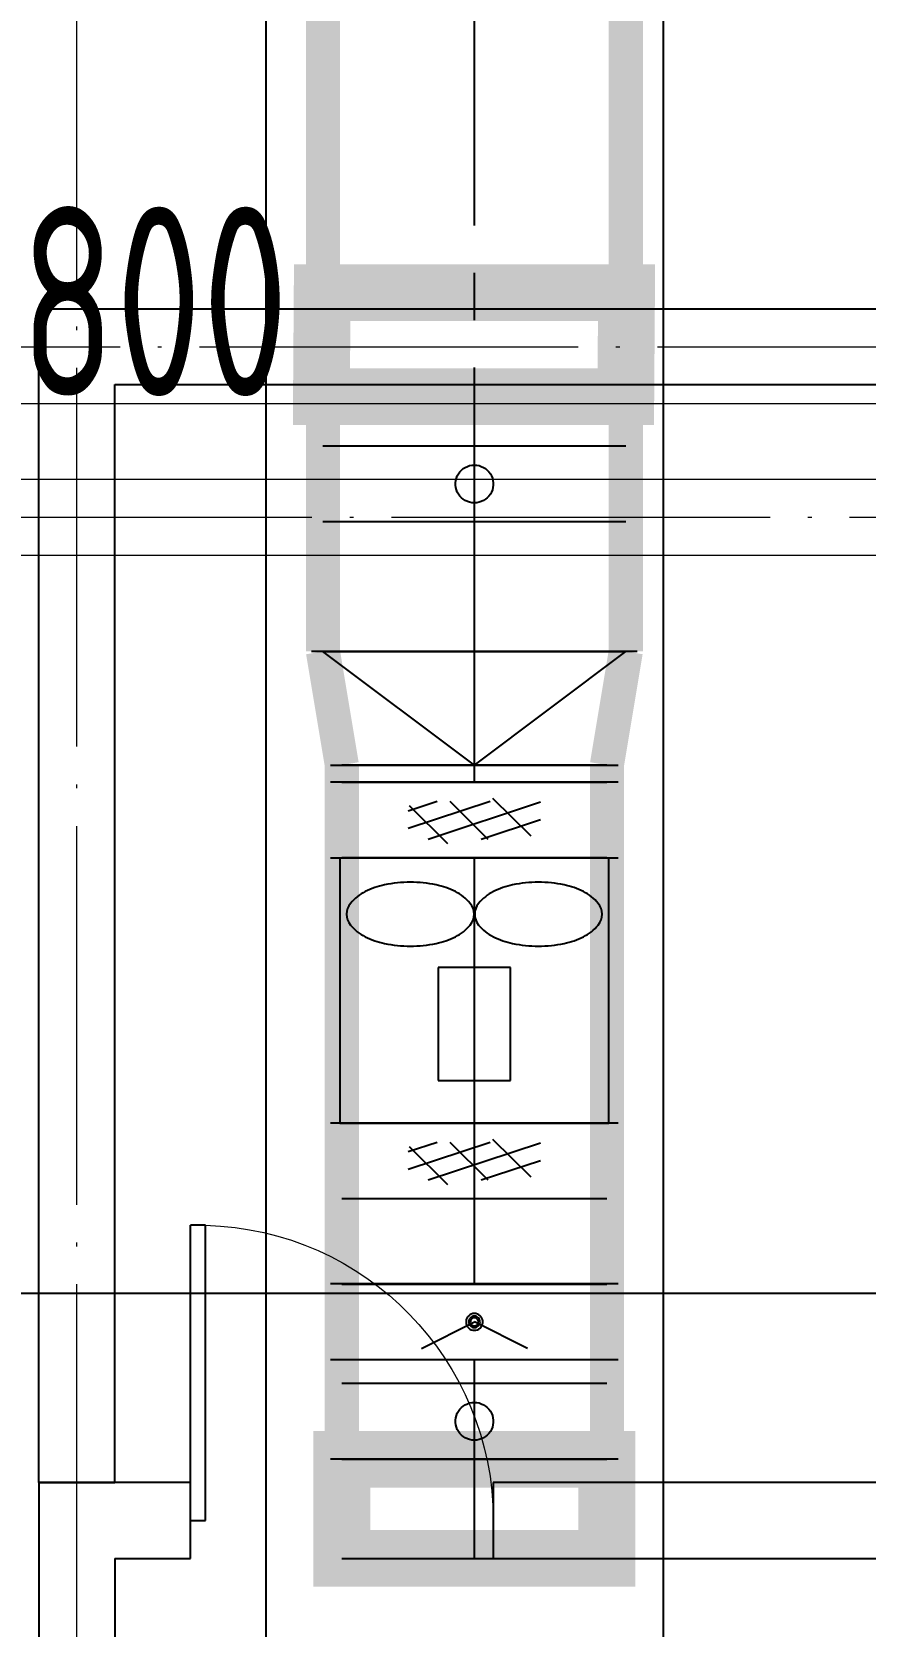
# Model space of a CAD drawing. Extents: x 369444 to 684549, y -549309 to 575337.
# Drawn here: x 559906 to 562107, y 464378 to 468589 of the extents above; entities that cross this region are included whole.
import ezdxf

# ---------------------------------------------------------------- set-up
doc = ezdxf.new("R2010")
doc.units = 0
doc.header["$LTSCALE"] = 1000
doc.header["$MEASUREMENT"] = 0
doc.linetypes.add('CENTER2', pattern=[1.125, 0.75, -0.125, 0.125, -0.125])
doc.linetypes.add('DOTE', pattern=[2.42, 2, -0.2, 0.02, -0.2])
for name, color, linetype, lineweight, true_color in [('-2-0-1', 1, 'Continuous', 0, 0xff0000), ('-2-1-2', 9, 'Continuous', 0, 0x808080), ('12-6-1', 4, 'Continuous', 0, 0x00ffff), ('12-6-2', 4, 'Continuous', 0, 0x00ffff), ('12-6-5', 4, 'Continuous', 0, 0x00ffff)]:
    doc.layers.add(name, color=color, linetype=linetype, lineweight=lineweight, true_color=true_color)
for name, color, linetype in [('DOTE', 1, 'Continuous'), ('DUCT-排烟中心线', 5, 'CENTER2'), ('DUCT-排烟法兰', 4, 'Continuous'), ('DUCT-排烟管', 2, 'Continuous'), ('DUCT-排烟管端线', 4, 'Continuous'), ('DUCT-排烟阀门', 7, 'Continuous'), ('WALL', 9, 'Continuous'), ('WINDOW', 4, 'Continuous'), ('颜洞口', 1, 'Continuous'), ('风管标注', 3, 'Continuous')]:
    doc.layers.add(name, color=color, linetype=linetype)
doc.layers.add('DOTE2', color=122, linetype='DOTE', lineweight=9)
doc.styles.add('yjkcad', font='yjkeng.shx', dxfattribs={"width": 0.7, "height": 250, "bigfont": 'yjkchn.shx'})

# ---------------------------------------------------------------- blocks, each defined once
blk = doc.blocks.new('$DorLib2D$00000001')
for p, q in [((0.45, 0.975), (0.5, 0.975)), ((0.45, 0), (0.45, 0.975)), ((0.5, 0), (0.5, 0.975)), ((0.5, 0), (0.45, 0))]:
    blk.add_line(p, q)
at = {"lineweight": 13}
blk.add_arc((0.475, 0), 0.975, 91.4693, 180, dxfattribs=at)
blk = doc.blocks.new('N-风管')
at = {"color": 0}
for p, q in [((38489396675.724457, 3905560879.730457, 3000.000007), (38489396675.724457, 3905560179.730457, 3000.000007)), ((38489397385.724457, 3905560879.730457, 3000.000007), (38489396675.724457, 3905560879.730457, 3000.000007)), ((38489397385.724457, 3905560179.730457, 3000.000007), (38489397385.724457, 3905560879.730457, 3000.000007)), ((38489397030.724457, 3905560591.299111, 3000.000007), (38489397030.724457, 3905560731.67668, 3000.000007)), ((38489396935.101883, 3905560591.299111, 3000.000007), (38489396935.101883, 3905560292.09445, 3000.000007)), ((38489397126.347054, 3905560591.299111, 3000.000007), (38489396935.101883, 3905560591.299111, 3000.000007)), ((38489397126.347054, 3905560292.09445, 3000.000007), (38489397126.347054, 3905560591.299111, 3000.000007)), ((38489396935.101883, 3905560292.09445, 3000.000007), (38489397126.347054, 3905560292.09445, 3000.000007)), ((38489396675.724457, 3905560179.730457, 3000.000007), (38489397385.724457, 3905560179.730457, 3000.000007))]:
    blk.add_line(p, q, dxfattribs=at)
for centre, major_axis, ratio, start_param, end_param in [((38489396797.327713, 3905560685.032556, 3000.000007), (-120.906345, 0.001354), 0.9859156512, -1.1005993919, -0.6838458191), ((38489396836.048866, 3905560609.91288, 3000.000007), (206.37381, 0.001271), 0.9859152599, 1.7782642618, 2.0409758937), ((38489396861.550636, 3905560490.472456, 3000.000007), (-330.175485, 0.000044), 0.9859154814, -1.5707961964, -1.3633221285), ((38489396861.550636, 3905560490.472456, 3000.000007), (330.175485, 0.000044), 0.9859154814, 1.3633221285, 1.5707961964), ((38489396887.052406, 3905560609.91288, 3000.000007), (-206.37381, 0.001271), 0.9859152599, 4.2422094135, 4.5049210454), ((38489396925.77356, 3905560685.032556, 3000.000007), (120.906351, 0.001483), 0.985915607, 0.6838447331, 1.1005982977), ((38489397135.675369, 3905560685.032556, 3000.000007), (-120.906351, 0.001483), 0.985915607, -1.1005982977, -0.6838447331), ((38489397174.396523, 3905560609.91288, 3000.000007), (206.37381, 0.001271), 0.9859152599, 1.7782642618, 2.0409758937), ((38489397199.898293, 3905560490.472456, 3000.000007), (-330.175485, 0.000044), 0.9859154814, -1.5707961964, -1.3633221285), ((38489397199.898293, 3905560490.472456, 3000.000007), (330.175485, 0.000044), 0.9859154814, 1.3633221285, 1.5707961964), ((38489397225.400063, 3905560609.91288, 3000.000007), (-206.37381, 0.001271), 0.9859152599, 4.2422094135, 4.5049210454), ((38489397264.121223, 3905560685.032556, 3000.000007), (120.906345, 0.001354), 0.9859156512, 0.6838458191, 1.1005993919), ((38489396739.282379, 3905560731.67668, 3000.000007), (46.022865, 0.000058), 0.9859152477, 2.4577341047, 3.1415913761), ((38489396983.818893, 3905560731.67668, 3000.000007), (46.022858, 0.001028), 0.9859148477, -0.0000226453, 0.6838350919), ((38489397077.630043, 3905560731.67668, 3000.000007), (-46.022858, 0.001028), 0.9859148477, -0.6838350919, 0.0000226453), ((38489397322.16655, 3905560731.67668, 3000.000007), (-46.022865, 0.000058), 0.9859152477, 3.141593931, 3.8254512025), ((38489396739.282379, 3905560731.67668, 3000.000007), (-46.022865, 0.000058), 0.9859152477, 0.0000012774, 0.6838585489), ((38489396797.327713, 3905560778.320803, 3000.000007), (120.90634, 0.001657), 0.9859156664, 3.8254359512, 4.2421895534), ((38489396925.77356, 3905560778.320803, 3000.000007), (-120.906346, 0.001786), 0.9859156223, 2.040996848, 2.457750442), ((38489396983.818893, 3905560731.67668, 3000.000007), (-46.022858, 0.001028), 0.9859148477, 2.4577575617, 3.1416152989), ((38489397077.630043, 3905560731.67668, 3000.000007), (46.022858, 0.001028), 0.9859148477, 3.1415700082, 3.8254277455), ((38489397135.675369, 3905560778.320803, 3000.000007), (120.906346, 0.001786), 0.9859156223, 3.8254348652, 4.2421884592), ((38489397264.121223, 3905560778.320803, 3000.000007), (-120.90634, 0.001657), 0.9859156664, 2.0409957538, 2.457749356), ((38489397322.16655, 3905560731.67668, 3000.000007), (46.022865, 0.000058), 0.9859152477, -0.6838585489, -0.0000012774), ((38489396836.048866, 3905560853.440479, 3000.000007), (-206.37381, 0.001272), 0.9859152585, 1.1006167623, 1.3633283945), ((38489396887.052406, 3905560853.440479, 3000.000007), (206.37381, 0.001272), 0.9859152585, -1.3633283945, -1.1006167623), ((38489397174.396523, 3905560853.440479, 3000.000007), (-206.37381, 0.001272), 0.9859152585, 1.1006167623, 1.3633283945), ((38489397225.400063, 3905560853.440479, 3000.000007), (206.37381, 0.001272), 0.9859152585, -1.3633283945, -1.1006167623), ((38489396861.550636, 3905560972.880904, 3000.000007), (-330.175507, 0.000201), 0.9859154169, 1.3633228734, 1.5707969272), ((38489396861.550636, 3905560972.880904, 3000.000007), (330.175507, 0.000201), 0.9859154169, 4.71238838, 4.9198624338), ((38489397199.898293, 3905560972.880904, 3000.000007), (-330.175507, 0.000201), 0.9859154169, 1.3633228734, 1.5707969272), ((38489397199.898293, 3905560972.880904, 3000.000007), (330.175507, 0.000201), 0.9859154169, 4.71238838, 4.9198624338)]:
    blk.add_ellipse(centre, major_axis=major_axis, ratio=ratio, start_param=start_param, end_param=end_param, dxfattribs=at)
for p in [(38489397030.724457, 3905560879.730457, 3000.000007), (38489397030.724457, 3905560179.730457, 3000.000007)]:
    blk.add_point(p, dxfattribs=at)
at = {"layer": 'DUCT-排烟中心线', "color": 0}
for p, q in [((38489397030.724457, 3905561425.788929), (38489397030.724457, 3905563500.256581)), ((38489397030.724457, 3905561125.68893), (38489397030.724457, 3905561425.68893)), ((38489397030.724457, 3905561080.130457), (38489397030.724457, 3905561125.68893)), ((38489397030.724457, 3905560179.730457), (38489397030.724457, 3905560880.130457)), ((38489397030.724457, 3905559754.905326), (38489397030.724457, 3905560179.730457)), ((38489397030.724457, 3905559292.263587), (38489397030.724457, 3905559554.905327)), ((38489397030.724457, 3905559030.259927), (38489397030.724457, 3905559292.263587))]:
    blk.add_line(p, q, dxfattribs=at)
at = {"layer": 'DUCT-排烟法兰', "color": 0}
for p, q in [((38489397460.724457, 3905561425.788929), (38489396600.724457, 3905561425.788929)), ((38489396650.724457, 3905561125.58893), (38489397410.724457, 3905561125.58893)), ((38489397410.724457, 3905561080.230457), (38489396650.724457, 3905561080.230457)), ((38489397410.724457, 3905560880.030457), (38489396650.724457, 3905560880.030457)), ((38489397410.724457, 3905560179.830457), (38489396650.724457, 3905560179.830457)), ((38489397410.724457, 3905559755.005327), (38489396650.724457, 3905559755.005327)), ((38489397410.724457, 3905559554.805327), (38489396650.724457, 3905559554.805327)), ((38489397410.724457, 3905559292.163588), (38489396650.724457, 3905559292.163588))]:
    blk.add_line(p, q, dxfattribs=at)
at = {"layer": 'DUCT-排烟管', "color": 0}
for q in [(38489396630.724457, 3905561425.68893), (38489397430.724457, 3905561425.68893)]:
    blk.add_line((38489397030.724457, 3905561125.68893), q, dxfattribs=at)
at = {"layer": 'DUCT-排烟管', "color": 0, "const_width": 90}
for points in [[(38489396630.724457, 3905563500.256581), (38489396630.724457, 3905561425.788929)], [(38489397430.724457, 3905561425.788929), (38489397430.724457, 3905563500.256581)], [(38489396630.724457, 3905561767.966926), (38489396630.724457, 3905561967.966926)], [(38489397430.724457, 3905561967.966926), (38489397430.724457, 3905561767.966926)], [(38489396680.724457, 3905561125.68893), (38489396630.724457, 3905561425.68893)], [(38489397380.724457, 3905561125.68893), (38489397430.724457, 3905561425.68893)], [(38489396680.724457, 3905561125.68893), (38489396680.724457, 3905561080.130457)], [(38489397380.724457, 3905561080.130457), (38489397380.724457, 3905561125.68893)], [(38489396680.724457, 3905560880.130457), (38489396680.724457, 3905561080.130457)], [(38489397380.724457, 3905561080.130457), (38489397380.724457, 3905560880.130457)], [(38489396680.724457, 3905560880.130457), (38489396680.724457, 3905560179.730457)], [(38489397380.724457, 3905560179.730457), (38489397380.724457, 3905560880.130457)], [(38489396680.724457, 3905560179.730457), (38489396680.724457, 3905559754.905326)], [(38489396680.724457, 3905559979.730457), (38489396680.724457, 3905560179.730457)], [(38489397380.724457, 3905559754.905326), (38489397380.724457, 3905560179.730457)], [(38489397380.724457, 3905560179.730457), (38489397380.724457, 3905559979.730457)], [(38489396680.724457, 3905559554.905327), (38489396680.724457, 3905559754.905327)], [(38489397380.724457, 3905559754.905327), (38489397380.724457, 3905559554.905327)], [(38489396680.724457, 3905559554.905327), (38489396680.724457, 3905559292.263587)], [(38489397380.724457, 3905559292.263587), (38489397380.724457, 3905559554.905327)], [(38489396680.724457, 3905559292.263587), (38489396680.724457, 3905559492.263587)], [(38489397380.724457, 3905559492.263587), (38489397380.724457, 3905559292.263587)], [(38489396680.724457, 3905559292.263587), (38489396680.724457, 3905559030.259927)], [(38489397380.724457, 3905559030.259927), (38489397380.724457, 3905559292.263587)]]:
    blk.add_lwpolyline(points, dxfattribs=at)
at = {"layer": 'DUCT-排烟管端线', "color": 0}
for p, q in [((38489397430.724457, 3905561967.966926), (38489396630.724457, 3905561967.966926)), ((38489397430.724457, 3905561767.966926), (38489396630.724457, 3905561767.966926)), ((38489396630.724457, 3905561425.788929), (38489397430.724457, 3905561425.788929)), ((38489397430.724457, 3905561425.68893), (38489396630.724457, 3905561425.68893)), ((38489397380.724457, 3905561125.68893), (38489396680.724457, 3905561125.68893)), ((38489396680.724457, 3905561125.68893), (38489397380.724457, 3905561125.68893)), ((38489397380.724457, 3905561080.130457), (38489396680.724457, 3905561080.130457)), ((38489396680.724457, 3905561080.130457), (38489397380.724457, 3905561080.130457)), ((38489397380.724457, 3905560880.130457), (38489396680.724457, 3905560880.130457)), ((38489397380.724457, 3905560880.130457), (38489396680.724457, 3905560880.130457)), ((38489397380.724457, 3905560179.730457), (38489396680.724457, 3905560179.730457)), ((38489397380.724457, 3905560179.730457), (38489396680.724457, 3905560179.730457)), ((38489396680.724457, 3905560179.730457), (38489397380.724457, 3905560179.730457)), ((38489397380.724457, 3905559979.730457), (38489396680.724457, 3905559979.730457)), ((38489397380.724457, 3905559754.905327), (38489396680.724457, 3905559754.905327)), ((38489396680.724457, 3905559754.905326), (38489397380.724457, 3905559754.905326)), ((38489397380.724457, 3905559554.905327), (38489396680.724457, 3905559554.905327)), ((38489397380.724457, 3905559554.905327), (38489396680.724457, 3905559554.905327)), ((38489397380.724457, 3905559492.263587), (38489396680.724457, 3905559492.263587)), ((38489397380.724457, 3905559292.263587), (38489396680.724457, 3905559292.263587)), ((38489397380.724457, 3905559292.263587), (38489396680.724457, 3905559292.263587)), ((38489396680.724457, 3905559292.263587), (38489397380.724457, 3905559292.263587)), ((38489396680.724457, 3905559030.259927), (38489397380.724457, 3905559030.259927))]:
    blk.add_line(p, q, dxfattribs=at)
at = {"layer": 'DUCT-排烟阀门', "color": 0}
for p, q in [((38489397030.724457, 3905561780.466926), (38489397030.724457, 3905561955.466926)), ((38489396981.6101, 3905561877.335992), (38489396983.171638, 3905561883.417776)), ((38489396983.171638, 3905561883.417776), (38489396985.483109, 3905561889.25589)), ((38489396985.483109, 3905561889.25589), (38489396988.508072, 3905561894.758265)), ((38489396988.508072, 3905561894.758265), (38489396992.198799, 3905561899.838125)), ((38489396992.198799, 3905561899.838125), (38489396996.497108, 3905561904.415358)), ((38489396996.497108, 3905561904.415358), (38489397001.335213, 3905561908.417776)), ((38489397001.335213, 3905561908.417776), (38489397006.63678, 3905561911.78226)), ((38489397006.63678, 3905561911.78226), (38489397012.318237, 3905561914.45575)), ((38489397012.318237, 3905561914.45575), (38489397018.28997, 3905561916.396084)), ((38489397018.28997, 3905561916.396084), (38489397024.457802, 3905561917.572661)), ((38489397024.457802, 3905561917.572661), (38489397030.724457, 3905561917.966926)), ((38489397030.724457, 3905561917.966926), (38489397036.991127, 3905561917.572661)), ((38489397036.991127, 3905561917.572661), (38489397043.158958, 3905561916.396084)), ((38489397043.158958, 3905561916.396084), (38489397049.130692, 3905561914.45575)), ((38489397049.130692, 3905561914.45575), (38489397054.812149, 3905561911.78226)), ((38489397054.812149, 3905561911.78226), (38489397060.113724, 3905561908.417776)), ((38489397060.113724, 3905561908.417776), (38489397064.95182, 3905561904.415358)), ((38489397064.95182, 3905561904.415358), (38489397069.25013, 3905561899.838126)), ((38489397069.25013, 3905561899.838126), (38489397072.940857, 3905561894.758266)), ((38489397072.940857, 3905561894.758266), (38489397075.96582, 3905561889.255891)), ((38489397075.96582, 3905561889.255891), (38489397078.27729, 3905561883.417776)), ((38489397078.27729, 3905561883.417776), (38489397079.838829, 3905561877.335992)), ((38489396980.823128, 3905561871.106452), (38489396981.6101, 3905561877.335992)), ((38489396980.823128, 3905561864.8274), (38489396980.823128, 3905561871.106452)), ((38489396981.6101, 3905561858.59786), (38489396980.823128, 3905561864.8274)), ((38489396983.171638, 3905561852.516076), (38489396981.6101, 3905561858.59786)), ((38489396985.483109, 3905561846.677961), (38489396983.171638, 3905561852.516076)), ((38489396988.508072, 3905561841.175586), (38489396985.483109, 3905561846.677961)), ((38489396992.198799, 3905561836.095726), (38489396988.508072, 3905561841.175586)), ((38489397072.940857, 3905561841.175587), (38489397069.25013, 3905561836.095727)), ((38489397075.96582, 3905561846.677962), (38489397072.940857, 3905561841.175587)), ((38489397078.27729, 3905561852.516077), (38489397075.96582, 3905561846.677962)), ((38489397079.838829, 3905561858.59786), (38489397078.27729, 3905561852.516077)), ((38489397079.838829, 3905561877.335992), (38489397080.625801, 3905561871.106452)), ((38489397080.625801, 3905561864.8274), (38489397079.838829, 3905561858.59786)), ((38489397080.625801, 3905561871.106452), (38489397080.625801, 3905561864.8274)), ((38489396996.497108, 3905561831.518495), (38489396992.198799, 3905561836.095726)), ((38489397001.335213, 3905561827.516076), (38489396996.497108, 3905561831.518495)), ((38489397006.63678, 3905561824.151592), (38489397001.335213, 3905561827.516076)), ((38489397012.318237, 3905561821.478102), (38489397006.63678, 3905561824.151592)), ((38489397018.28997, 3905561819.537768), (38489397012.318237, 3905561821.478102)), ((38489397024.457802, 3905561818.361191), (38489397018.28997, 3905561819.537768)), ((38489397030.724457, 3905561817.966926), (38489397024.457802, 3905561818.361191)), ((38489397036.991127, 3905561818.361191), (38489397030.724457, 3905561817.966926)), ((38489397043.158958, 3905561819.537768), (38489397036.991127, 3905561818.361191)), ((38489397049.130692, 3905561821.478102), (38489397043.158958, 3905561819.537768)), ((38489397054.812149, 3905561824.151592), (38489397049.130692, 3905561821.478102)), ((38489397060.113724, 3905561827.516077), (38489397054.812149, 3905561824.151592)), ((38489397064.95182, 3905561831.518495), (38489397060.113724, 3905561827.516077)), ((38489397069.25013, 3905561836.095727), (38489397064.95182, 3905561831.518495)), ((38489397079.02095, 3905561038.255462), (38489397180.057251, 3905560938.255462)), ((38489396855.724457, 3905560958.758564), (38489397072.059013, 3905561030.130457)), ((38489396855.724457, 3905561004.946586), (38489396932.059013, 3905561030.130457)), ((38489396858.490768, 3905561018.523306), (38489396959.527061, 3905560918.523306)), ((38489396908.950127, 3905560930.130457), (38489397205.724457, 3905561028.040596)), ((38489396965.710747, 3905561030.130457), (38489397066.747047, 3905560930.130457)), ((38489397048.950127, 3905560930.130457), (38489397205.724457, 3905560981.852575)), ((38489396855.724457, 3905560058.358564), (38489397072.059013, 3905560129.730457)), ((38489396855.724457, 3905560104.546586), (38489396932.059013, 3905560129.730457)), ((38489396858.490768, 3905560118.123306), (38489396959.527061, 3905560018.123306)), ((38489396908.950127, 3905560029.730457), (38489397205.724457, 3905560127.640596)), ((38489396965.710747, 3905560129.730457), (38489397066.747047, 3905560029.730457)), ((38489397079.02095, 3905560137.855462), (38489397180.057251, 3905560037.855462)), ((38489397048.950127, 3905560029.730457), (38489397205.724457, 3905560081.452575)), ((38489396890.724457, 3905559584.905327), (38489397030.724457, 3905559654.905327)), ((38489397009.412117, 3905559660.969227), (38489397008.660767, 3905559656.949845)), ((38489397008.660767, 3905559656.949845), (38489397008.660767, 3905559652.86084)), ((38489397008.660767, 3905559652.86084), (38489397009.412117, 3905559648.841457)), ((38489397010.889236, 3905559664.78211), (38489397009.412117, 3905559660.969227)), ((38489397009.412117, 3905559648.841457), (38489397010.889236, 3905559645.028573)), ((38489397013.041817, 3905559668.25865), (38489397010.889236, 3905559664.78211)), ((38489397015.79657, 3905559671.280459), (38489397013.041817, 3905559668.25865)), ((38489397016.006653, 3905559657.832891), (38489397015.718307, 3905559654.905334)), ((38489397015.718307, 3905559654.905334), (38489397016.006653, 3905559651.977777)), ((38489397019.059662, 3905559673.744633), (38489397015.79657, 3905559671.280459)), ((38489397016.86058, 3905559660.647943), (38489397016.006653, 3905559657.832891)), ((38489397016.006653, 3905559651.977777), (38489397016.86058, 3905559649.162725)), ((38489397018.247299, 3905559663.242309), (38489397016.86058, 3905559660.647943)), ((38489397016.86058, 3905559649.162725), (38489397018.247299, 3905559646.568357)), ((38489397020.11351, 3905559665.516289), (38489397018.247299, 3905559663.242309)), ((38489397022.719994, 3905559675.567257), (38489397019.059662, 3905559673.744633)), ((38489397020.101418, 3905559656.432688), (38489397020.004333, 3905559654.394662)), ((38489397020.004333, 3905559654.394662), (38489397020.294708, 3905559652.375093)), ((38489397020.582443, 3905559658.415511), (38489397020.101418, 3905559656.432688)), ((38489397022.387489, 3905559667.382497), (38489397020.11351, 3905559665.516289)), ((38489397020.294708, 3905559652.375093), (38489397020.962044, 3905559650.446973)), ((38489397021.430031, 3905559660.271467), (38489397020.582443, 3905559658.415511)), ((38489397020.962044, 3905559650.446973), (38489397021.982201, 3905559648.679989)), ((38489397022.613548, 3905559661.933476), (38489397021.430031, 3905559660.271467)), ((38489397021.982201, 3905559648.679989), (38489397023.318336, 3905559647.138006)), ((38489397024.981857, 3905559668.769214), (38489397022.387489, 3905559667.382497)), ((38489397024.09021, 3905559663.34147), (38489397022.613548, 3905559661.933476)), ((38489397026.652901, 3905559676.686264), (38489397022.719994, 3905559675.567257)), ((38489397025.806648, 3905559664.44456), (38489397024.09021, 3905559663.34147)), ((38489397027.796913, 3905559669.623149), (38489397024.981857, 3905559668.769214)), ((38489397027.700829, 3905559665.202878), (38489397025.806648, 3905559664.44456)), ((38489397030.724457, 3905559677.063547), (38489397026.652901, 3905559676.686264)), ((38489397029.704292, 3905559665.589014), (38489397027.700829, 3905559665.202878)), ((38489397030.724457, 3905559669.911487), (38489397027.796913, 3905559669.623149)), ((38489397031.744637, 3905559665.589015), (38489397029.704292, 3905559665.589014)), ((38489397034.796028, 3905559676.686258), (38489397030.724457, 3905559677.063547)), ((38489397033.652023, 3905559669.623146), (38489397030.724457, 3905559669.911487)), ((38489397170.724457, 3905559584.905327), (38489397030.724457, 3905559654.905327)), ((38489397033.7481, 3905559665.202878), (38489397031.744637, 3905559665.589015)), ((38489397036.467072, 3905559668.769208), (38489397033.652023, 3905559669.623146)), ((38489397035.642281, 3905559664.444562), (38489397033.7481, 3905559665.202878)), ((38489397038.728943, 3905559675.567246), (38489397034.796028, 3905559676.686258)), ((38489397037.358719, 3905559663.341474), (38489397035.642281, 3905559664.444562)), ((38489397039.06144, 3905559667.382489), (38489397036.467072, 3905559668.769208)), ((38489397038.835381, 3905559661.93348), (38489397037.358719, 3905559663.341474)), ((38489397038.130592, 3905559647.138009), (38489397039.466728, 3905559648.679993)), ((38489397042.389267, 3905559673.744617), (38489397038.728943, 3905559675.567246)), ((38489397040.018898, 3905559660.271471), (38489397038.835381, 3905559661.93348)), ((38489397041.335419, 3905559665.516279), (38489397039.06144, 3905559667.382489)), ((38489397039.466728, 3905559648.679993), (38489397040.486893, 3905559650.446977)), ((38489397040.866493, 3905559658.415515), (38489397040.018898, 3905559660.271471)), ((38489397040.486893, 3905559650.446977), (38489397041.154221, 3905559652.375097)), ((38489397041.347511, 3905559656.432693), (38489397040.866493, 3905559658.415515)), ((38489397041.154221, 3905559652.375097), (38489397041.444603, 3905559654.394667)), ((38489397043.20163, 3905559663.242296), (38489397041.335419, 3905559665.516279)), ((38489397041.444603, 3905559654.394667), (38489397041.347511, 3905559656.432693)), ((38489397045.652359, 3905559671.280438), (38489397042.389267, 3905559673.744617)), ((38489397044.588348, 3905559660.647929), (38489397043.20163, 3905559663.242296)), ((38489397043.20163, 3905559646.568345), (38489397044.588348, 3905559649.162711)), ((38489397045.442284, 3905559657.832876), (38489397044.588348, 3905559660.647929)), ((38489397044.588348, 3905559649.162711), (38489397045.442284, 3905559651.977763)), ((38489397045.730621, 3905559654.905319), (38489397045.442284, 3905559657.832876)), ((38489397045.442284, 3905559651.977763), (38489397045.730621, 3905559654.905319)), ((38489397048.407097, 3905559668.258625), (38489397045.652359, 3905559671.280438)), ((38489397050.559677, 3905559664.782081), (38489397048.407097, 3905559668.258625)), ((38489397052.036797, 3905559660.969196), (38489397050.559677, 3905559664.782081)), ((38489397050.559677, 3905559645.028544), (38489397052.036797, 3905559648.841427)), ((38489397052.788162, 3905559656.949813), (38489397052.036797, 3905559660.969196)), ((38489397052.036797, 3905559648.841427), (38489397052.788162, 3905559652.860808)), ((38489397052.788162, 3905559652.860808), (38489397052.788162, 3905559656.949813)), ((38489397010.889236, 3905559645.028573), (38489397013.041817, 3905559641.552029)), ((38489397013.041817, 3905559641.552029), (38489397015.79657, 3905559638.530216)), ((38489397015.79657, 3905559638.530216), (38489397019.059662, 3905559636.066037)), ((38489397018.247299, 3905559646.568357), (38489397020.11351, 3905559644.294375)), ((38489397019.059662, 3905559636.066037), (38489397022.719994, 3905559634.243408)), ((38489397020.11351, 3905559644.294375), (38489397022.387489, 3905559642.428165)), ((38489397022.387489, 3905559642.428165), (38489397024.981857, 3905559641.041446)), ((38489397022.719994, 3905559634.243408), (38489397026.652901, 3905559633.124396)), ((38489397023.318336, 3905559647.138006), (38489397024.92215, 3905559645.876754)), ((38489397024.92215, 3905559645.876754), (38489397026.73568, 3905559644.941818)), ((38489397024.981857, 3905559641.041446), (38489397027.796913, 3905559640.187508)), ((38489397026.652901, 3905559633.124396), (38489397030.724457, 3905559632.747107)), ((38489397026.73568, 3905559644.941818), (38489397028.693367, 3905559644.366989)), ((38489397027.796913, 3905559640.187508), (38489397030.724457, 3905559639.899167)), ((38489397028.693367, 3905559644.366989), (38489397030.724457, 3905559644.173043)), ((38489397030.724457, 3905559644.173043), (38489397032.755562, 3905559644.36699)), ((38489397030.724457, 3905559639.899167), (38489397033.652023, 3905559640.187505)), ((38489397030.724457, 3905559632.747107), (38489397034.796028, 3905559633.12439)), ((38489397032.755562, 3905559644.36699), (38489397034.713249, 3905559644.941819)), ((38489397033.652023, 3905559640.187505), (38489397036.467072, 3905559641.04144)), ((38489397034.713249, 3905559644.941819), (38489397036.526779, 3905559645.876756)), ((38489397034.796028, 3905559633.12439), (38489397038.728943, 3905559634.243396)), ((38489397036.467072, 3905559641.04144), (38489397039.06144, 3905559642.428157)), ((38489397036.526779, 3905559645.876756), (38489397038.130592, 3905559647.138009)), ((38489397038.728943, 3905559634.243396), (38489397042.389267, 3905559636.06602)), ((38489397039.06144, 3905559642.428157), (38489397041.335419, 3905559644.294364)), ((38489397041.335419, 3905559644.294364), (38489397043.20163, 3905559646.568345)), ((38489397042.389267, 3905559636.06602), (38489397045.652359, 3905559638.530194)), ((38489397045.652359, 3905559638.530194), (38489397048.407097, 3905559641.552003)), ((38489397048.407097, 3905559641.552003), (38489397050.559677, 3905559645.028544)), ((38489397030.724457, 3905559304.763587), (38489397030.724457, 3905559479.763587)), ((38489397006.63678, 3905559436.078921), (38489397012.318237, 3905559438.752412)), ((38489397012.318237, 3905559438.752412), (38489397018.28997, 3905559440.692746)), ((38489397018.28997, 3905559440.692746), (38489397024.457802, 3905559441.869322)), ((38489397024.457802, 3905559441.869322), (38489397030.724457, 3905559442.263587)), ((38489397030.724457, 3905559442.263587), (38489397036.991127, 3905559441.869323)), ((38489397036.991127, 3905559441.869323), (38489397043.158958, 3905559440.692746)), ((38489397043.158958, 3905559440.692746), (38489397049.130692, 3905559438.752412)), ((38489397049.130692, 3905559438.752412), (38489397054.812149, 3905559436.078922)), ((38489396980.823128, 3905559395.403113), (38489396981.6101, 3905559401.632653)), ((38489396980.823128, 3905559389.124061), (38489396980.823128, 3905559395.403113)), ((38489396981.6101, 3905559401.632653), (38489396983.171638, 3905559407.714437)), ((38489396983.171638, 3905559407.714437), (38489396985.483109, 3905559413.552552)), ((38489396985.483109, 3905559413.552552), (38489396988.508072, 3905559419.054927)), ((38489396988.508072, 3905559419.054927), (38489396992.198799, 3905559424.134787)), ((38489396992.198799, 3905559424.134787), (38489396996.497108, 3905559428.712019)), ((38489396996.497108, 3905559428.712019), (38489397001.335213, 3905559432.714437)), ((38489397001.335213, 3905559432.714437), (38489397006.63678, 3905559436.078921)), ((38489397054.812149, 3905559436.078922), (38489397060.113724, 3905559432.714437)), ((38489397060.113724, 3905559432.714437), (38489397064.95182, 3905559428.712019)), ((38489397064.95182, 3905559428.712019), (38489397069.25013, 3905559424.134787)), ((38489397069.25013, 3905559424.134787), (38489397072.940857, 3905559419.054927)), ((38489397072.940857, 3905559419.054927), (38489397075.96582, 3905559413.552552)), ((38489397075.96582, 3905559413.552552), (38489397078.27729, 3905559407.714437)), ((38489397078.27729, 3905559407.714437), (38489397079.838829, 3905559401.632653)), ((38489397079.838829, 3905559401.632653), (38489397080.625801, 3905559395.403114)), ((38489397080.625801, 3905559395.403114), (38489397080.625801, 3905559389.124062)), ((38489396981.6101, 3905559382.894522), (38489396980.823128, 3905559389.124061)), ((38489396983.171638, 3905559376.812737), (38489396981.6101, 3905559382.894522)), ((38489396985.483109, 3905559370.974623), (38489396983.171638, 3905559376.812737)), ((38489396988.508072, 3905559365.472248), (38489396985.483109, 3905559370.974623)), ((38489396992.198799, 3905559360.392388), (38489396988.508072, 3905559365.472248)), ((38489396996.497108, 3905559355.815156), (38489396992.198799, 3905559360.392388)), ((38489397001.335213, 3905559351.812737), (38489396996.497108, 3905559355.815156)), ((38489397064.95182, 3905559355.815156), (38489397060.113724, 3905559351.812738)), ((38489397069.25013, 3905559360.392388), (38489397064.95182, 3905559355.815156)), ((38489397072.940857, 3905559365.472248), (38489397069.25013, 3905559360.392388)), ((38489397075.96582, 3905559370.974623), (38489397072.940857, 3905559365.472248)), ((38489397078.27729, 3905559376.812738), (38489397075.96582, 3905559370.974623)), ((38489397079.838829, 3905559382.894522), (38489397078.27729, 3905559376.812738)), ((38489397080.625801, 3905559389.124062), (38489397079.838829, 3905559382.894522)), ((38489397006.63678, 3905559348.448253), (38489397001.335213, 3905559351.812737)), ((38489397012.318237, 3905559345.774763), (38489397006.63678, 3905559348.448253)), ((38489397018.28997, 3905559343.834429), (38489397012.318237, 3905559345.774763)), ((38489397024.457802, 3905559342.657852), (38489397018.28997, 3905559343.834429)), ((38489397030.724457, 3905559342.263587), (38489397024.457802, 3905559342.657852)), ((38489397036.991127, 3905559342.657853), (38489397030.724457, 3905559342.263587)), ((38489397043.158958, 3905559343.834429), (38489397036.991127, 3905559342.657853)), ((38489397049.130692, 3905559345.774763), (38489397043.158958, 3905559343.834429)), ((38489397054.812149, 3905559348.448254), (38489397049.130692, 3905559345.774763)), ((38489397060.113724, 3905559351.812738), (38489397054.812149, 3905559348.448254))]:
    blk.add_line(p, q, dxfattribs=at)
at = {"layer": '颜洞口', "color": 0, "const_width": 150}
for points in [[(38489397430.724457, 3905562098.666926), (38489396626.845596, 3905562098.666926), (38489396628.785027, 3905562373.5), (38489397432.663887, 3905562373.5)], [(38489397380.724457, 3905559030.259927), (38489396680.724457, 3905559030.259927), (38489396680.724457, 3905559292.063588), (38489397380.724457, 3905559292.063588)]]:
    blk.add_lwpolyline(points, close=True, dxfattribs=at)

msp = doc.modelspace()

# ---------------------------------------------------------------- linework, layer by layer
at = {"layer": '-2-0-1', "color": 0}
msp.add_line((555824.3, 467406.9, -3600), (563699.3, 467406.9, -3600), dxfattribs=at)
at = {"layer": '-2-1-2', "color": 0}
msp.add_line((555824.3, 467406.9), (563699.3, 467406.9), dxfattribs=at)
at = {"layer": '12-6-1', "color": 0}
for p, q in [((555824.3, 467606.9), (563699.3, 467606.9)), ((555824.3, 467606.9, -800), (563699.3, 467606.9, -800)), ((555824.3, 467206.9), (563699.3, 467206.9)), ((555824.3, 467206.9, -800), (563699.3, 467206.9, -800))]:
    msp.add_line(p, q, dxfattribs=at)
at = {"layer": '12-6-2', "color": 0}
msp.add_line((555824.3, 467406.9), (563699.3, 467406.9), dxfattribs=at)
at = {"layer": 'DOTE', "color": 8}
for p, q in [((560524.5, 59364.2), (560524.5, 476704.8)), ((561574.5, 59364.2), (561574.5, 476704.8))]:
    msp.add_line(p, q, dxfattribs=at)
at = {"layer": 'DOTE', "color": 8, "lineweight": -2}
msp.add_line((377844.4, 465257), (624570.9, 465257), dxfattribs=at)
at = {"layer": 'DOTE2', "linetype": 'DOTE', "ltscale": 0.5}
for points in [[(560024.5, 460650.9), (560024.5, 472183.1)], [(559138.6, 467757), (564449.6, 467757)], [(554805.6, 467307), (564449.6, 467307)]]:
    msp.add_lwpolyline(points, dxfattribs=at)
at = {"layer": 'WALL'}
for p, q in [((559924.5, 464757), (559924.5, 467857)), ((559924.5, 467857), (563824.5, 467857)), ((560124.5, 464757), (560124.5, 467657)), ((560124.5, 467657), (563624.5, 467657)), ((559924.5, 464757), (560124.5, 464757)), ((560324.6, 464757), (559924.6, 464757)), ((559924.6, 464757), (559924.6, 461457)), ((560324.6, 464557), (560324.6, 464757)), ((563724.6, 464757), (561124.6, 464757)), ((561124.6, 464757), (561124.6, 464557)), ((560124.6, 464557), (560324.6, 464557)), ((560124.6, 464557), (560124.6, 461457)), ((561124.6, 464557), (563624.6, 464557))]:
    msp.add_line(p, q, dxfattribs=at)

# ---------------------------------------------------------------- block references
at = {"layer": 'WINDOW', "xscale": -800, "yscale": 800, "zscale": 800}
msp.add_blockref('$DorLib2D$00000001', (560724.6, 464657), dxfattribs=at)
at = {"layer": '风管标注', "color": 8}
msp.add_blockref('N-风管', (-38488835956.2, -3905094473.4), dxfattribs=at)

# ---------------------------------------------------------------- texts
at = {"layer": '12-6-5', "color": 0, "insert": (559761.8, 467626.9), "char_height": 500, "attachment_point": 8, "style": 'yjkcad'}
msp.add_mtext('400*800', dxfattribs=at)

doc.saveas('drawing.dxf')
